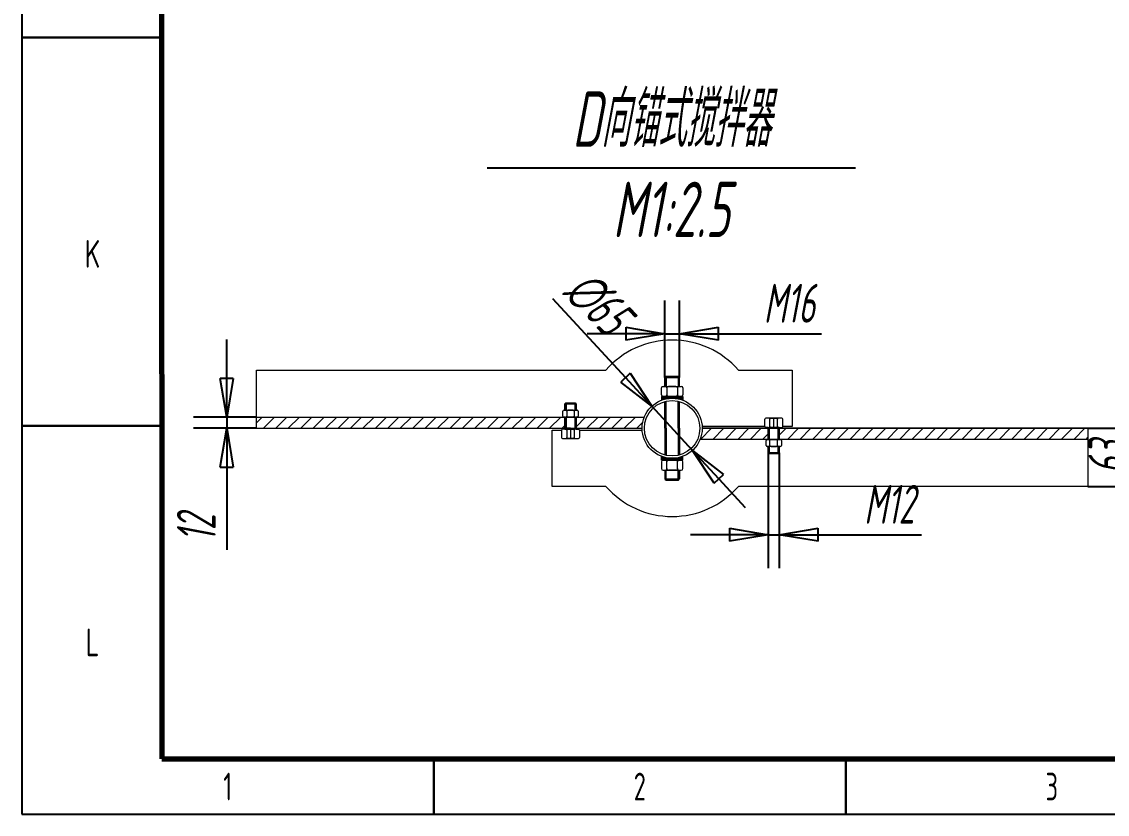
# Model space of a CAD drawing. Header units: millimetres. Extents: x 3797 to 16515, y 762 to 2553.
# Drawn here: x 3797.2 to 3993, y 1712.5 to 1855.5 of the extents above; entities that cross this region are included whole.
import ezdxf
from ezdxf.enums import TextEntityAlignment as Align

# ---------------------------------------------------------------- set-up
doc = ezdxf.new("R2010")
doc.units = ezdxf.units.MM
for name, color, linetype in [('DIM标注-YH', 4, 'Continuous'), ('runner实线2', 7, 'Continuous'), ('runner文本', 4, 'Continuous')]:
    doc.layers.add(name, color=color, linetype=linetype)
for name, color, linetype, lineweight in [('内框线', 7, 'Continuous', 60), ('外框线', 7, 'Continuous', 40), ('文本', 7, 'Continuous', 18), ('细实线', 7, 'Continuous', 18)]:
    doc.layers.add(name, color=color, linetype=linetype, lineweight=lineweight)
doc.styles.add('HJ', font='gbenor.shx', dxfattribs={"width": 0.8, "height": 3.5, "bigfont": 'gbcbig.shx'})
doc.styles.add('runner-文字样式', font='gbeitc.shx', dxfattribs={"width": 0.707, "bigfont": 'gbcbig.shx'})
doc.dimstyles.new('runner标注1 2.5', dxfattribs={"dimscale": 2, "dimtxt": 3.5, "dimasz": 3.5, "dimexe": 3, "dimexo": 0, "dimgap": 1, "dimtad": 1, "dimdec": 4, "dimlfac": 6, "dimzin": 9, "dimdsep": 46, "dimtxsty": 'runner-文字样式', "dimblk": 'CLOSED', "dimcen": 0, "dimclrd": 256, "dimclrt": 256, "dimadec": 4, "dimazin": 2, "dimtfac": 1, "dimtdec": 4, "dimtmove": 0, "dimatfit": 3, "dimldrblk": 'CLOSED', "dimfxl": 0, "dimarcsym": 0})
pattern_1 = [(45, (-6362.0535, -17607.501), (-1.12253202, 1.12253202), [])]
pattern_2 = [(45, (-6362.05346, -17607.50108), (-0.0748354677, 0.0748354677), []), (135, (-6362.05346, -17607.50108), (-0.0748354677, -0.0748354677), [])]

# ---------------------------------------------------------------- blocks, each defined once
blk = doc.blocks.new('_Closed')
at = {"color": 0, "linetype": 'ByBlock', "lineweight": -2}
for p, q in [((-1, 0.167), (0, 0)), ((-1, 0.167), (-1, -0.167)), ((0, 0), (-1, -0.167)), ((0, 0), (-1, 0))]:
    blk.add_line(p, q, dxfattribs=at)
blk = doc.blocks.new('*D75')
at = {"layer": 'Defpoints', "color": 0, "ltscale": 0.2, "transparency": 16777216}
for p in [(3910.85, 1786.12), (3918.19, 1778.15)]:
    blk.add_point(p, dxfattribs=at)
at = {"layer": 'DIM标注-YH', "lineweight": -2, "ltscale": 0.2, "transparency": 16777216}
for p, q in [((3892.95, 1805.55), (3906.1, 1791.27)), ((3918.19, 1778.15), (3910.85, 1786.12)), ((3922.93, 1773), (3927.67, 1767.86))]:
    blk.add_line(p, q, dxfattribs=at)
at = {"layer": 'DIM标注-YH', "lineweight": -2, "ltscale": 0.2, "transparency": 16777216, "xscale": 7, "yscale": 7, "zscale": 7}
for p, rotation in [((3910.85, 1786.12), 312.6530969072642), ((3918.19, 1778.15), 132.6530969072641)]:
    blk.add_blockref('_Closed', p, dxfattribs=dict(at, rotation=rotation))
at = {"layer": 'DIM标注-YH', "ltscale": 0.2, "transparency": 16777216, "insert": (3901.2, 1804.71), "char_height": 7, "attachment_point": 5, "rotation": 312.6531, "style": 'runner-文字样式'}
blk.add_mtext('∅65', dxfattribs=at)
blk = doc.blocks.new('*D76')
at = {"layer": 'Defpoints', "color": 0, "ltscale": 0.2, "transparency": 16777216}
for p in [(3989.52, 1782.14), (3989.52, 1771.64), (3998.64, 1771.64)]:
    blk.add_point(p, dxfattribs=at)
at = {"layer": 'DIM标注-YH', "lineweight": -2, "ltscale": 0.2, "transparency": 16777216}
for p, q in [((3998.64, 1789.14), (3998.64, 1796.14)), ((3998.64, 1782.14), (3998.64, 1771.64)), ((3998.64, 1764.64), (3998.64, 1757.64))]:
    blk.add_line(p, q, dxfattribs=at)
at = {"layer": 'DIM标注-YH', "color": 0, "lineweight": -2, "ltscale": 0.2, "transparency": 16777216}
for p, q in [((3989.52, 1782.14), (4004.64, 1782.14)), ((3989.52, 1771.64), (4004.64, 1771.64))]:
    blk.add_line(p, q, dxfattribs=at)
at = {"layer": 'DIM标注-YH', "lineweight": -2, "ltscale": 0.2, "transparency": 16777216, "xscale": 7, "yscale": 7, "zscale": 7}
for p, rotation in [((3998.64, 1782.14), 270), ((3998.64, 1771.64), 90)]:
    blk.add_blockref('_Closed', p, dxfattribs=dict(at, rotation=rotation))
at = {"layer": 'DIM标注-YH', "ltscale": 0.2, "transparency": 16777216, "insert": (3993.14, 1776.89), "char_height": 7, "attachment_point": 5, "rotation": 90, "style": 'runner-文字样式'}
blk.add_mtext('63', dxfattribs=at)
blk = doc.blocks.new('*D77')
at = {"layer": 'Defpoints', "color": 0, "ltscale": 0.2, "transparency": 16777216}
for p in [(3931.85, 1777.72), (3933.85, 1777.72), (3933.85, 1762.92)]:
    blk.add_point(p, dxfattribs=at)
at = {"layer": 'DIM标注-YH', "color": 0, "lineweight": -2, "ltscale": 0.2, "transparency": 16777216}
for p, q in [((3931.85, 1777.72), (3931.85, 1756.92)), ((3933.85, 1777.72), (3933.85, 1756.92))]:
    blk.add_line(p, q, dxfattribs=at)
at = {"layer": 'DIM标注-YH', "lineweight": -2, "ltscale": 0.2, "transparency": 16777216}
for p, q in [((3924.85, 1762.92), (3917.85, 1762.92)), ((3931.85, 1762.92), (3933.85, 1762.92)), ((3940.85, 1762.92), (3959.52, 1762.92))]:
    blk.add_line(p, q, dxfattribs=at)
at = {"layer": 'DIM标注-YH', "lineweight": -2, "ltscale": 0.2, "transparency": 16777216, "xscale": 7, "yscale": 7, "zscale": 7}
blk.add_blockref('_Closed', (3931.85, 1762.92), dxfattribs=at)
at = {"layer": 'DIM标注-YH', "lineweight": -2, "ltscale": 0.2, "transparency": 16777216, "xscale": 7, "yscale": 7, "zscale": 7, "rotation": 180}
blk.add_blockref('_Closed', (3933.85, 1762.92), dxfattribs=at)
at = {"layer": 'DIM标注-YH', "ltscale": 0.2, "transparency": 16777216, "insert": (3953.69, 1768.42), "char_height": 7, "attachment_point": 5, "style": 'runner-文字样式'}
blk.add_mtext('M12', dxfattribs=at)
blk = doc.blocks.new('*D78')
at = {"layer": 'Defpoints', "color": 0, "ltscale": 0.2, "transparency": 16777216}
for p in [(3915.85, 1799.2), (3913.18, 1791.27), (3915.85, 1791.27)]:
    blk.add_point(p, dxfattribs=at)
at = {"layer": 'DIM标注-YH', "color": 0, "lineweight": -2, "ltscale": 0.2, "transparency": 16777216}
for p, q in [((3913.18, 1791.27), (3913.18, 1805.2)), ((3915.85, 1791.27), (3915.85, 1805.2))]:
    blk.add_line(p, q, dxfattribs=at)
at = {"layer": 'DIM标注-YH', "lineweight": -2, "ltscale": 0.2, "transparency": 16777216}
for p, q in [((3906.18, 1799.2), (3899.18, 1799.2)), ((3913.18, 1799.2), (3915.85, 1799.2)), ((3922.85, 1799.2), (3941.48, 1799.2))]:
    blk.add_line(p, q, dxfattribs=at)
at = {"layer": 'DIM标注-YH', "lineweight": -2, "ltscale": 0.2, "transparency": 16777216, "xscale": 7, "yscale": 7, "zscale": 7}
blk.add_blockref('_Closed', (3913.18, 1799.2), dxfattribs=at)
at = {"layer": 'DIM标注-YH', "lineweight": -2, "ltscale": 0.2, "transparency": 16777216, "xscale": 7, "yscale": 7, "zscale": 7, "rotation": 180}
blk.add_blockref('_Closed', (3915.85, 1799.2), dxfattribs=at)
at = {"layer": 'DIM标注-YH', "ltscale": 0.2, "transparency": 16777216, "insert": (3935.67, 1804.7), "char_height": 7, "attachment_point": 5, "style": 'runner-文字样式'}
blk.add_mtext('M16', dxfattribs=at)
blk = doc.blocks.new('*D79')
at = {"layer": 'Defpoints', "color": 0, "ltscale": 0.2, "transparency": 16777216}
for p in [(3839.52, 1784.14), (3834.18, 1782.14), (3839.52, 1782.14)]:
    blk.add_point(p, dxfattribs=at)
at = {"layer": 'DIM标注-YH', "lineweight": -2, "ltscale": 0.2, "transparency": 16777216}
for p, q in [((3834.18, 1791.14), (3834.18, 1798.14)), ((3834.18, 1784.14), (3834.18, 1782.14)), ((3834.18, 1775.14), (3834.18, 1760.18))]:
    blk.add_line(p, q, dxfattribs=at)
at = {"layer": 'DIM标注-YH', "color": 0, "lineweight": -2, "ltscale": 0.2, "transparency": 16777216}
for p, q in [((3839.52, 1784.14), (3828.18, 1784.14)), ((3839.52, 1782.14), (3828.18, 1782.14))]:
    blk.add_line(p, q, dxfattribs=at)
at = {"layer": 'DIM标注-YH', "lineweight": -2, "ltscale": 0.2, "transparency": 16777216, "xscale": 7, "yscale": 7, "zscale": 7}
for p, rotation in [((3834.18, 1784.14), 270), ((3834.18, 1782.14), 90)]:
    blk.add_blockref('_Closed', p, dxfattribs=dict(at, rotation=rotation))
at = {"layer": 'DIM标注-YH', "ltscale": 0.2, "transparency": 16777216, "insert": (3828.68, 1764.16), "char_height": 7, "attachment_point": 5, "rotation": 90, "style": 'runner-文字样式'}
blk.add_mtext('12', dxfattribs=at)

msp = doc.modelspace()

# ---------------------------------------------------------------- hatches: boundary and pattern name
at = {"layer": '细实线', "ltscale": 0.2}
h = msp.add_hatch(dxfattribs=at)
h.set_pattern_fill('ANSI37', color=3, scale=0.033333)
h.set_pattern_definition(pattern_2)
h.paths.add_polyline_path([(3916.4198002, 1787.2086687), (3916.4198002, 1787.8868669), (3914.5179315, 1787.8868669), (3912.6160628, 1787.8868669), (3912.6160628, 1787.2086687, -0.1813294972)])
h = msp.add_hatch(dxfattribs=at)
h.set_pattern_fill('ANSI31', color=3, scale=0.5)
h.set_pattern_definition(pattern_1)
h.paths.add_polyline_path([(3839.5179315, 1784.1368669), (3839.5179315, 1782.1368669), (3895.1845982, 1782.1368669), (3895.1845982, 1784.1368669)])
h.paths.add_polyline_path([(3897.1845982, 1784.1368669), (3897.1845982, 1782.1368669), (3897.3512648, 1782.1368669), (3909.1012648, 1782.1368669, -0.0948280097), (3909.4840187, 1784.1368669)])
h = msp.add_hatch(dxfattribs=at)
h.set_pattern_fill('ANSI37', color=3, scale=0.033333)
h.set_pattern_definition(pattern_2)
h.paths.add_polyline_path([(3897.3512648, 1782.1368669), (3895.0179315, 1782.1368669), (3895.0179315, 1781.9702003), (3895.1845982, 1781.9702003), (3895.3334768, 1781.9702003), (3897.0357196, 1781.9702003), (3897.1845982, 1781.9702003), (3897.3512648, 1781.9702003)])
h = msp.add_hatch(dxfattribs=at)
h.set_pattern_fill('ANSI31', color=3, scale=0.5)
h.set_pattern_definition(pattern_1)
h.paths.add_polyline_path([(3933.8512648, 1780.1368669), (3989.5179315, 1780.1368669), (3989.5179315, 1782.1368669), (3933.8512648, 1782.1368669)])
h.paths.add_polyline_path([(3919.5518443, 1780.1368669), (3931.8512648, 1780.1368669), (3931.8512648, 1782.1368669), (3931.6845982, 1782.1368669), (3919.9345982, 1782.1368669, -0.0948280097)])
h = msp.add_hatch(dxfattribs=at)
h.set_pattern_fill('ANSI37', color=3, scale=0.033333)
h.set_pattern_definition(pattern_2)
h.paths.add_polyline_path([(3934.0179315, 1782.1368669), (3934.0179315, 1782.3035336), (3933.8512648, 1782.3035336), (3933.7023863, 1782.3035336), (3932.0001434, 1782.3035336), (3931.8512648, 1782.3035336), (3931.6845982, 1782.3035336), (3931.6845982, 1782.1368669)])
h = msp.add_hatch(dxfattribs=at)
h.set_pattern_fill('ANSI37', color=3, scale=0.033333)
h.set_pattern_definition(pattern_2)
h.paths.add_polyline_path([(3916.4198002, 1777.0650652), (3916.4198002, 1776.3868669), (3914.5179315, 1776.3868669), (3912.6160628, 1776.3868669), (3912.6160628, 1777.0650652, 0.1813294972)])

# ---------------------------------------------------------------- linework, layer by layer
at = {"layer": 'Defpoints'}
msp.add_line((3881.1338532, 1829.1310112), (3947.5830128, 1829.1310112), dxfattribs=at)
at = {"layer": 'runner实线2', "ltscale": 0.2}
for p, q in [((3913.3512648, 1791.5083031), (3913.3512648, 1789.6879738)), ((3915.6845982, 1791.5083031), (3915.6845982, 1789.6879738)), ((3895.3512648, 1786.7236071), (3895.3512648, 1785.4233718)), ((3897.0179315, 1786.7236071), (3897.0179315, 1785.4233718)), ((3913.3512648, 1782.1368669), (3913.3512648, 1786.998851)), ((3915.6845982, 1782.1368669), (3915.6845982, 1786.998851)), ((3895.3512648, 1784.1368669), (3895.3512648, 1782.1368669)), ((3897.0179315, 1784.1368669), (3897.0179315, 1782.1368669)), ((3913.3512648, 1782.1368669), (3913.3512648, 1777.2748829)), ((3915.6845982, 1782.1368669), (3915.6845982, 1777.2748829)), ((3932.0179315, 1780.1368669), (3932.0179315, 1782.1368669)), ((3933.6845982, 1780.1368669), (3933.6845982, 1782.1368669)), ((3932.0179315, 1777.5501268), (3932.0179315, 1778.850362)), ((3933.6845982, 1777.5501268), (3933.6845982, 1778.850362)), ((3913.3512648, 1772.7654308), (3913.3512648, 1774.5857601)), ((3915.6845982, 1772.7654308), (3915.6845982, 1774.5857601))]:
    msp.add_line(p, q, dxfattribs=at)
at = {"layer": '内框线', "lineweight": 70}
for p, q in [((3822.1821645, 2543.4895293), (3822.4401594, 1722.4895293)), ((3822.4401594, 1722.4895293), (4381.1821645, 1722.4895293))]:
    msp.add_line(p, q, dxfattribs=at)
at = {"layer": '外框线', "lineweight": 25}
for p, q in [((3797.1821645, 2553.4895293), (3797.1821645, 1712.4895293)), ((3797.1821645, 1712.4895293), (4391.1821645, 1712.4895293))]:
    msp.add_line(p, q, dxfattribs=at)
at = {"layer": '外框线', "lineweight": 30}
for p, q in [((3797.1821645, 1852.6562293), (3822.3992551, 1852.6562976)), ((3797.1821645, 1782.572896), (3822.4212785, 1782.5729711)), ((3871.5121645, 1712.4895293), (3871.5121645, 1722.4895293)), ((3945.8429726, 1712.4895293), (3945.8429726, 1722.4895293))]:
    msp.add_line(p, q, dxfattribs=at)
at = {"layer": '细实线', "ltscale": 0.2}
for p, q in [((3839.5179315, 1782.1368669), (3839.5179315, 1792.6368669)), ((3839.5179315, 1792.6368669), (3902.5558967, 1792.6368669)), ((3926.4799664, 1792.6368669), (3936.1845982, 1792.6368669)), ((3926.4799664, 1792.6368669), (3936.1845982, 1792.6368669)), ((3936.1845982, 1792.6368669), (3936.1845982, 1782.4702003)), ((3913.1845982, 1791.2749698), (3913.3512648, 1791.5083031)), ((3913.1845982, 1789.6879738), (3913.1845982, 1791.2749698)), ((3913.1845982, 1791.2749698), (3915.8512648, 1791.2749698)), ((3913.3512648, 1789.6879738), (3913.3512648, 1791.5083031)), ((3913.3512648, 1791.5083031), (3915.6845982, 1791.5083031)), ((3915.6845982, 1789.6879738), (3915.6845982, 1791.5083031)), ((3915.6845982, 1791.5083031), (3915.8512648, 1791.2749698)), ((3915.8512648, 1789.6879738), (3915.8512648, 1791.2749698)), ((3895.1845982, 1786.5569404), (3895.3512648, 1786.7236071)), ((3895.1845982, 1785.4233718), (3895.1845982, 1786.5569404)), ((3895.1845982, 1786.5569404), (3897.1845982, 1786.5569404)), ((3895.3512648, 1786.7236071), (3897.0179315, 1786.7236071)), ((3897.0179315, 1786.7236071), (3897.1845982, 1786.5569404)), ((3897.1845982, 1786.5569404), (3897.1845982, 1785.4233718)), ((3912.6160628, 1787.8868669), (3916.4198002, 1787.8868669)), ((3912.6160628, 1787.8868669), (3916.4198002, 1787.8868669)), ((3912.6160628, 1787.8868669), (3912.6160628, 1787.2086687)), ((3913.1845982, 1782.1368669), (3913.1845982, 1786.955811)), ((3914.5179315, 1787.8868669), (3916.4198002, 1787.8868669)), ((3915.8512648, 1782.1368669), (3915.8512648, 1786.955811)), ((3916.4198002, 1787.8868669), (3916.4198002, 1787.2086687)), ((3839.5179315, 1784.1368669), (3909.4840187, 1784.1368669)), ((3894.8261205, 1784.1368669), (3897.5430758, 1784.1368669)), ((3895.1845982, 1782.1368669), (3895.1845982, 1784.1368669)), ((3897.1845982, 1784.1368669), (3897.1845982, 1782.1368669)), ((3839.5179315, 1782.1368669), (3909.1012648, 1782.1368669)), ((3892.8512648, 1782.1368669), (3896.1845982, 1782.1368669)), ((3895.1845982, 1782.1368669), (3895.0179315, 1782.1368669)), ((3895.0179315, 1782.1368669), (3895.0179315, 1781.9702003)), ((3896.1845982, 1782.1368669), (3895.1845982, 1782.1368669)), ((3897.1845982, 1782.1368669), (3897.3512648, 1782.1368669)), ((3897.1845982, 1782.1368669), (3897.3512648, 1782.1368669)), ((3897.3512648, 1782.1368669), (3897.3512648, 1781.9702003)), ((3913.3512648, 1782.1368669), (3913.1845982, 1782.1368669)), ((3913.1845982, 1782.1368669), (3913.1845982, 1777.3179228)), ((3915.6845982, 1782.1368669), (3915.8512648, 1782.1368669)), ((3915.8512648, 1782.1368669), (3915.8512648, 1777.3179228)), ((3931.2336281, 1782.4702003), (3919.924332, 1782.4702003)), ((3919.9345982, 1782.1368669), (3989.5179315, 1782.1368669)), ((3989.5179315, 1782.1368669), (3919.9345982, 1782.1368669)), ((3931.2336281, 1782.4702003), (3931.2336281, 1783.7891708)), ((3932.0001434, 1783.9558374), (3931.4002948, 1783.9558374)), ((3934.3022349, 1783.9558374), (3931.4002948, 1783.9558374)), ((3931.8512648, 1782.3035336), (3931.4002948, 1782.3035336)), ((3931.6845982, 1782.1368669), (3931.6845982, 1782.3035336)), ((3931.8512648, 1782.1368669), (3931.6845982, 1782.1368669)), ((3931.8512648, 1782.1368669), (3931.6845982, 1782.1368669)), ((3931.8512648, 1782.3035336), (3932.0001434, 1782.3035336)), ((3931.8512648, 1780.1368669), (3931.8512648, 1782.1368669)), ((3933.7023863, 1782.3035336), (3932.0001434, 1782.3035336)), ((3932.1668101, 1782.4702003), (3932.1668101, 1783.7891708)), ((3932.3334768, 1783.9558374), (3933.3690529, 1783.9558374)), ((3933.3690529, 1782.3035336), (3932.3334768, 1782.3035336)), ((3932.8512648, 1783.4255275), (3932.8512648, 1783.9558374)), ((3932.8512648, 1782.3035336), (3932.8512648, 1783.4255275)), ((3936.1845982, 1782.1368669), (3932.8512648, 1782.1368669)), ((3932.8512648, 1782.1368669), (3933.8512648, 1782.1368669)), ((3933.5357196, 1782.4702003), (3933.5357196, 1783.7891708)), ((3934.3022349, 1783.9558374), (3933.7023863, 1783.9558374)), ((3933.8512648, 1782.3035336), (3933.7023863, 1782.3035336)), ((3933.8512648, 1782.3035336), (3934.3022349, 1782.3035336)), ((3933.8512648, 1782.1368669), (3933.8512648, 1780.1368669)), ((3933.8512648, 1782.1368669), (3934.0179315, 1782.1368669)), ((3934.0179315, 1782.1368669), (3934.0179315, 1782.3035336)), ((3934.4689016, 1782.4702003), (3934.4689016, 1783.7891708)), ((3936.1845982, 1782.4702003), (3934.4689016, 1782.4702003)), ((3989.5179315, 1782.1368669), (3989.5179315, 1771.6368669)), ((3989.5179315, 1782.1368669), (3989.5179315, 1771.6368669)), ((3892.8512648, 1771.6368669), (3892.8512648, 1781.8035336)), ((3892.8512648, 1781.8035336), (3894.5669614, 1781.8035336)), ((3894.5669614, 1781.8035336), (3894.5669614, 1780.4845631)), ((3895.1845982, 1781.9702003), (3894.7336281, 1781.9702003)), ((3894.7336281, 1780.3178965), (3895.3334768, 1780.3178965)), ((3894.7336281, 1780.3178965), (3897.6355683, 1780.3178965)), ((3895.1845982, 1781.9702003), (3895.3334768, 1781.9702003)), ((3895.3334768, 1781.9702003), (3897.0357196, 1781.9702003)), ((3895.5001434, 1781.8035336), (3895.5001434, 1780.4845631)), ((3895.6668101, 1781.9702003), (3896.7023863, 1781.9702003)), ((3896.7023863, 1780.3178965), (3895.6668101, 1780.3178965)), ((3896.1845982, 1781.9702003), (3896.1845982, 1780.8482064)), ((3896.1845982, 1780.8482064), (3896.1845982, 1780.3178965)), ((3896.8690529, 1781.8035336), (3896.8690529, 1780.4845631)), ((3897.1845982, 1781.9702003), (3897.0357196, 1781.9702003)), ((3897.0357196, 1780.3178965), (3897.6355683, 1780.3178965)), ((3897.1845982, 1781.9702003), (3897.6355683, 1781.9702003)), ((3897.8022349, 1781.8035336), (3897.8022349, 1780.4845631)), ((3897.8022349, 1781.8035336), (3909.111531, 1781.8035336)), ((3989.5179315, 1780.1368669), (3919.5518443, 1780.1368669)), ((3934.2097425, 1780.1368669), (3931.4927872, 1780.1368669)), ((3931.8512648, 1777.7167935), (3931.8512648, 1778.850362)), ((3933.8512648, 1778.850362), (3933.8512648, 1777.7167935)), ((3912.6160628, 1776.3868669), (3912.6160628, 1777.0650652)), ((3912.6160628, 1776.3868669), (3916.4198002, 1776.3868669)), ((3912.6160628, 1776.3868669), (3916.4198002, 1776.3868669)), ((3914.5179315, 1776.3868669), (3916.4198002, 1776.3868669)), ((3916.4198002, 1776.3868669), (3916.4198002, 1777.0650652)), ((3933.8512648, 1777.7167935), (3931.8512648, 1777.7167935)), ((3932.0179315, 1777.5501268), (3931.8512648, 1777.7167935)), ((3933.6845982, 1777.5501268), (3932.0179315, 1777.5501268)), ((3933.8512648, 1777.7167935), (3933.6845982, 1777.5501268)), ((3913.1845982, 1774.5857601), (3913.1845982, 1772.9987641)), ((3913.3512648, 1774.5857601), (3913.3512648, 1772.7654308)), ((3915.6845982, 1774.5857601), (3915.6845982, 1772.7654308)), ((3915.8512648, 1774.5857601), (3915.8512648, 1772.9987641)), ((3913.1845982, 1772.9987641), (3915.8512648, 1772.9987641)), ((3913.1845982, 1772.9987641), (3913.3512648, 1772.7654308)), ((3913.3512648, 1772.7654308), (3915.6845982, 1772.7654308)), ((3915.6845982, 1772.7654308), (3915.8512648, 1772.9987641)), ((3902.5558967, 1771.6368669), (3892.8512648, 1771.6368669)), ((3902.5558967, 1771.6368669), (3892.8512648, 1771.6368669)), ((3989.5179315, 1771.6368669), (3926.4799664, 1771.6368669)), ((3989.5179315, 1771.6368669), (3926.4799664, 1771.6368669))]:
    msp.add_line(p, q, dxfattribs=at)
at = {"layer": '细实线'}
for p, q in [((3912.59906, 1788.1639603), (3912.59906, 1789.4108804)), ((3912.8761533, 1789.6879738), (3913.2814024, 1789.6879738)), ((3913.2814024, 1789.6879738), (3915.7544606, 1789.6879738)), ((3913.5584957, 1789.4108804), (3913.5584957, 1788.1639603)), ((3913.8355891, 1789.6879738), (3914.5179315, 1789.6879738)), ((3915.2002739, 1789.6879738), (3913.8355891, 1789.6879738)), ((3915.4773673, 1789.4108804), (3915.4773673, 1788.1639603)), ((3915.7544606, 1789.6879738), (3916.1597097, 1789.6879738)), ((3916.436803, 1789.4108804), (3916.436803, 1788.1639603)), ((3913.2814024, 1787.8868669), (3912.8761533, 1787.8868669)), ((3915.2002739, 1787.8868669), (3913.8355891, 1787.8868669)), ((3916.1597097, 1787.8868669), (3915.7544606, 1787.8868669)), ((3894.8139757, 1784.3347908), (3894.8139757, 1785.225448)), ((3895.0118995, 1785.4233718), (3895.3013631, 1785.4233718)), ((3895.3013631, 1784.1368669), (3895.0118995, 1784.1368669)), ((3895.3013631, 1785.4233718), (3897.0678333, 1785.4233718)), ((3895.4992869, 1785.225448), (3895.4992869, 1784.3347908)), ((3895.6972107, 1785.4233718), (3896.1845982, 1785.4233718)), ((3896.6719856, 1785.4233718), (3895.6972107, 1785.4233718)), ((3896.6719856, 1784.1368669), (3895.6972107, 1784.1368669)), ((3896.8699094, 1785.225448), (3896.8699094, 1784.3347908)), ((3896.9762935, 1784.1928404), (3896.9762935, 1784.1928404)), ((3897.0678333, 1785.4233718), (3897.3572969, 1785.4233718)), ((3897.3572969, 1784.1368669), (3897.0678333, 1784.1368669)), ((3897.5552207, 1785.225448), (3897.5552207, 1784.3347908)), ((3931.6785661, 1780.1368669), (3931.9680297, 1780.1368669)), ((3932.3638774, 1780.1368669), (3933.3386523, 1780.1368669)), ((3933.7344999, 1780.1368669), (3934.0239635, 1780.1368669)), ((3931.4806423, 1779.0482859), (3931.4806423, 1779.9389431)), ((3931.9680297, 1778.850362), (3931.6785661, 1778.850362)), ((3933.7344999, 1778.850362), (3931.9680297, 1778.850362)), ((3932.0595695, 1780.0808935), (3932.0595695, 1780.0808935)), ((3932.1659536, 1779.0482859), (3932.1659536, 1779.9389431)), ((3932.3638774, 1778.850362), (3933.3386523, 1778.850362)), ((3933.3386523, 1778.850362), (3932.8512648, 1778.850362)), ((3933.5365761, 1779.0482859), (3933.5365761, 1779.9389431)), ((3934.0239635, 1778.850362), (3933.7344999, 1778.850362)), ((3934.2218874, 1779.9389431), (3934.2218874, 1779.0482859)), ((3913.2814024, 1776.3868669), (3912.8761533, 1776.3868669)), ((3915.2002739, 1776.3868669), (3913.8355891, 1776.3868669)), ((3916.1597097, 1776.3868669), (3915.7544606, 1776.3868669)), ((3912.59906, 1776.1097736), (3912.59906, 1774.8628534)), ((3912.8761533, 1774.5857601), (3913.2814024, 1774.5857601)), ((3913.2814024, 1774.5857601), (3915.7544606, 1774.5857601)), ((3913.5584957, 1774.8628534), (3913.5584957, 1776.1097736)), ((3913.8355891, 1774.5857601), (3914.5179315, 1774.5857601)), ((3915.2002739, 1774.5857601), (3913.8355891, 1774.5857601)), ((3915.4773673, 1774.8628534), (3915.4773673, 1776.1097736)), ((3915.7544606, 1774.5857601), (3916.1597097, 1774.5857601)), ((3916.436803, 1774.8628534), (3916.436803, 1776.1097736))]:
    msp.add_line(p, q, dxfattribs=at)
at = {"layer": '细实线', "ltscale": 0.2}
for radius in [5.4166667, 5]:
    msp.add_circle((3914.5179315, 1782.1368669), radius, dxfattribs=at)
for centre, radius, start, end in [((3914.5179315, 1782.1368669), 15.9166667, 41.275919383, 138.724080617), ((3931.4002948, 1783.7891708), 0.1666667, 90, 180), ((3931.4002948, 1782.4702003), 0.1666667, 180, 270), ((3932.0001434, 1783.7891708), 0.1666667, 0, 90), ((3932.0001434, 1782.4702003), 0.1666667, 270, 0), ((3932.3334768, 1783.7891708), 0.1666667, 90, 180), ((3932.3334768, 1782.4702003), 0.1666667, 180, 270), ((3933.3690529, 1783.7891708), 0.1666667, 0, 90), ((3933.3690529, 1782.4702003), 0.1666667, 270, 0), ((3933.7023863, 1783.7891708), 0.1666667, 90, 180), ((3933.7023863, 1782.4702003), 0.1666667, 180, 270), ((3934.3022349, 1783.7891708), 0.1666667, 0, 90), ((3934.3022349, 1782.4702003), 0.1666667, 270, 0), ((3894.7336281, 1781.8035336), 0.1666667, 90, 180), ((3894.7336281, 1780.4845631), 0.1666667, 180, 270), ((3895.3334768, 1781.8035336), 0.1666667, 0, 90), ((3895.3334768, 1780.4845631), 0.1666667, 270, 0), ((3895.6668101, 1781.8035336), 0.1666667, 90, 180), ((3895.6668101, 1780.4845631), 0.1666667, 180, 270), ((3896.7023863, 1781.8035336), 0.1666667, 0, 90), ((3896.7023863, 1780.4845631), 0.1666667, 270, 0), ((3897.0357196, 1781.8035336), 0.1666667, 90, 180), ((3897.0357196, 1780.4845631), 0.1666667, 180, 270), ((3897.6355683, 1781.8035336), 0.1666667, 0, 90), ((3897.6355683, 1780.4845631), 0.1666667, 270, 0), ((3914.5179315, 1782.1368669), 15.9166667, 221.275919383, 318.724080617)]:
    msp.add_arc(centre, radius, start, end, dxfattribs=at)
at = {"layer": '细实线'}
for centre, radius, start, end in [((3915.7544606, 1789.9650672), 0.2770934, 270, 270), ((3912.8761533, 1789.4108804), 0.2770934, 90, 180), ((3912.8761533, 1788.1639603), 0.2770934, 180, 270), ((3913.2814024, 1789.4108804), 0.2770934, 0, 90), ((3913.2814024, 1788.1639603), 0.2770934, 270, 0), ((3913.8355891, 1789.4108804), 0.2770934, 90, 180), ((3913.8355891, 1788.1639603), 0.2770934, 180, 270), ((3915.2002739, 1789.4108804), 0.2770934, 0, 90), ((3915.2002739, 1788.1639603), 0.2770934, 270, 0), ((3915.7544606, 1789.4108804), 0.2770934, 90, 180), ((3915.7544606, 1788.1639603), 0.2770934, 180, 270), ((3916.1597097, 1789.4108804), 0.2770934, 0, 90), ((3916.1597097, 1788.1639603), 0.2770934, 270, 0), ((3895.0118995, 1785.225448), 0.1979238, 90, 180), ((3895.0118995, 1784.3347908), 0.1979238, 180, 270), ((3895.3013631, 1785.225448), 0.1979238, 0, 90), ((3895.3013631, 1784.3347908), 0.1979238, 270, 0), ((3895.6972107, 1785.225448), 0.1979238, 90, 180), ((3895.6972107, 1784.3347908), 0.1979238, 180, 270), ((3896.6719856, 1785.225448), 0.1979238, 0, 90), ((3896.6719856, 1784.3347908), 0.1979238, 270, 0), ((3897.0678333, 1785.6212957), 0.1979238, 270, 270), ((3897.0678333, 1785.225448), 0.1979238, 90, 180), ((3897.0678333, 1784.3347908), 0.1979238, 180, 270), ((3897.3572969, 1785.225448), 0.1979238, 0, 90), ((3897.3572969, 1784.3347908), 0.1979238, 270, 0), ((3931.6785661, 1779.9389431), 0.1979238, 90, 180), ((3931.9680297, 1779.9389431), 0.1979238, 0, 90), ((3932.3638774, 1779.9389431), 0.1979238, 90, 180), ((3933.3386523, 1779.9389431), 0.1979238, 0, 90), ((3933.7344999, 1779.9389431), 0.1979238, 90, 180), ((3934.0239635, 1779.9389431), 0.1979238, 0, 90), ((3931.6785661, 1779.0482859), 0.1979238, 180, 270), ((3931.9680297, 1778.6524382), 0.1979238, 90, 90), ((3931.9680297, 1779.0482859), 0.1979238, 270, 0), ((3932.3638774, 1779.0482859), 0.1979238, 180, 270), ((3933.3386523, 1779.0482859), 0.1979238, 270, 0), ((3933.7344999, 1779.0482859), 0.1979238, 180, 270), ((3934.0239635, 1779.0482859), 0.1979238, 270, 0), ((3912.8761533, 1776.1097736), 0.2770934, 90, 180), ((3913.2814024, 1776.1097736), 0.2770934, 0, 90), ((3913.8355891, 1776.1097736), 0.2770934, 90, 180), ((3915.2002739, 1776.1097736), 0.2770934, 0, 90), ((3915.7544606, 1776.1097736), 0.2770934, 90, 180), ((3916.1597097, 1776.1097736), 0.2770934, 0, 90), ((3912.8761533, 1774.8628534), 0.2770934, 180, 270), ((3913.2814024, 1774.8628534), 0.2770934, 270, 0), ((3913.8355891, 1774.8628534), 0.2770934, 180, 270), ((3915.2002739, 1774.8628534), 0.2770934, 270, 0), ((3915.7544606, 1774.8628534), 0.2770934, 180, 270), ((3915.7544606, 1774.3086667), 0.2770934, 90, 90), ((3916.1597097, 1774.8628534), 0.2770934, 270, 0)]:
    msp.add_arc(centre, radius, start, end, dxfattribs=at)

# ---------------------------------------------------------------- texts
at = {"layer": 'runner文本', "style": 'runner-文字样式', "width": 0.707}
for s, p in [('D向锚式搅拌器', (3914.358433, 1837.9243537)), ('M1:2.5', (3914.358433, 1821.6244333))]:
    msp.add_text(s, height=10, dxfattribs=at).set_placement(p, align=Align.MIDDLE_CENTER)
at = {"layer": '文本', "char_height": 5, "attachment_point": 5, "style": 'HJ'}
for s, insert, width in [('{\\C0;K}', (3809.9505371, 1813.5926803), 25), ('{\\C0;L}', (3809.9509171, 1743.509347), 25), ('{\\W0.75;\\C0;1}', (3834.3467605, 1717.4895293), 74.330808007), ('{\\W0.75;\\C0;2}', (3908.6775686, 1717.4895293), 74.330808007), ('{\\W0.75;\\C0;3}', (3983.0083766, 1717.4895293), 74.330808007)]:
    msp.add_mtext(s, dxfattribs=dict(at, insert=insert, width=width))

# ---------------------------------------------------------------- dimensions: what is measured, and where the dimension line sits
at = {"layer": 'DIM标注-YH', "ltscale": 0.2}
dim = msp.add_diameter_dim_2p(p1=(3918.1880364, 1778.1530738), p2=(3910.8478266, 1786.1206601), dimstyle='runner标注1 2.5', dxfattribs=at)
dim.commit()
dim.dimension.update_dxf_attribs({"geometry": '*D75', "text_midpoint": (3901.199749, 1804.7107585)})
for base, p1, p2, picture, middle in [((3915.8512648, 1799.2042437), (3913.1845982, 1791.2749698), (3915.8512648, 1791.2749698), '*D78', (3935.6653072, 1804.7042437)), ((3933.8512648, 1762.9160608), (3931.8512648, 1777.7167935), (3933.8512648, 1777.7167935), '*D77', (3953.6868616, 1768.4160608))]:
    dim = msp.add_linear_dim(base=base, p1=p1, p2=p2, text='M<>', dimstyle='runner标注1 2.5', dxfattribs=at)
    dim.commit()
    dim.dimension.update_dxf_attribs({"geometry": picture, "text_midpoint": middle})
dim = msp.add_aligned_dim(p1=(3839.5179315, 1784.1368669), p2=(3839.5179315, 1782.1368669), distance=-5.3339711, dimstyle='runner标注1 2.5', dxfattribs=at)
dim.commit()
dim.dimension.update_dxf_attribs({"geometry": '*D79', "text_midpoint": (3828.6839604, 1764.1571452)})
dim = msp.add_linear_dim(base=(3998.6383849, 1771.6368669), p1=(3989.5179315, 1782.1368669), p2=(3989.5179315, 1771.6368669), angle=90, dimstyle='runner标注1 2.5', dxfattribs=at)
dim.commit()
dim.dimension.update_dxf_attribs({"geometry": '*D76', "text_midpoint": (3993.1383849, 1776.8868669)})

doc.saveas('drawing.dxf')
